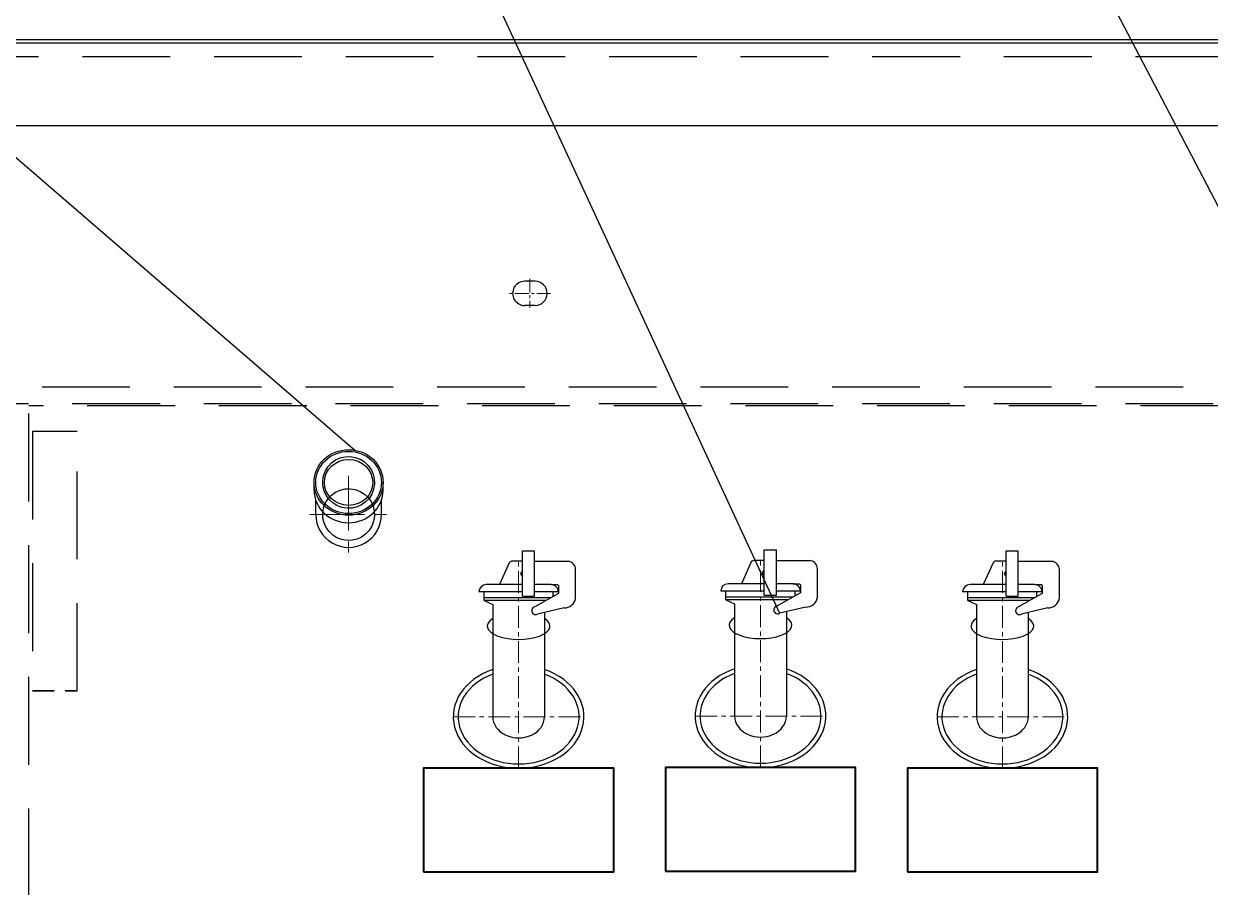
# Model space of a CAD drawing. Header units: millimetres. Extents: x -185079 to -2648, y 85916 to 249201.
# Drawn here: x -54306 to -53619, y 134092 to 134592 of the extents above; entities that cross this region are included whole.
import ezdxf

# ---------------------------------------------------------------- set-up
doc = ezdxf.new("R2010")
doc.units = ezdxf.units.MM
for name, pattern in [('CENTER', [50.800000000000004, 31.75, -6.35, 6.35, -6.35]), ('CENTERX2', [101.60000000000001, 63.5, -12.7, 12.7, -12.7]), ('DASHED', [19.049999999999997, 12.7, -6.35]), ('HIDDEN', [9.524999999999999, 6.35, -3.175])]:
    doc.linetypes.add(name, pattern=pattern)
for name, color, linetype in [('01粗实线', 7, 'Continuous'), ('1', 4, 'Continuous'), ('2', 3, 'Continuous'), ('3', 6, 'HIDDEN')]:
    doc.layers.add(name, color=color, linetype=linetype)
for name, color, linetype, lineweight in [('1粗实线', 4, 'Continuous', 40), ('2细线层', 4, 'Continuous', 35), ('2虚线层', 6, 'DASHED', 35), ('中心线', 1, 'CENTER', 20), ('点画线1', 4, 'CENTERX2', 20)]:
    doc.layers.add(name, color=color, linetype=linetype, lineweight=lineweight)

# ---------------------------------------------------------------- blocks, each defined once
blk = doc.blocks.new('G$C9A284C71')
at = {"layer": '01粗实线', "lineweight": -3, "ltscale": 2}
for p, q in [((2.169264683593838, 89.99216260478715), (-4.101348963793953, 89.99216260478715)), ((2.169264683593838, 69.88062198358239), (2.16926468359361, 96.14430086285574)), ((2.16926468359361, 96.14430086285574), (9.169264683593838, 96.1443008628703)), ((9.169264683594065, 69.88062198358239), (9.169264683593838, 96.1443008628703)), ((9.169264683594065, 89.9921626048017), (29.01517676826256, 89.9921626048017)), ((-5.391969074054032, 89.16642124883947), (-11.02776582023716, 76.55407755833585)), ((33.0080201156045, 68.56823326002632), (33.00802011560381, 85.32056755124358)), ((2.169264683594065, 76.55407755833585), (-18.73620840556669, 76.55407755833585)), ((18.73620840556305, 76.55407755833585), (9.169264683592928, 76.5540775583504)), ((18.73620840556305, 76.55407755833585), (22.58434515123918, 76.55407755833585)), ((23.07104660741402, 76.00744947795465), (22.58434515123918, 76.55407755833585)), ((23.07104660741447, 76.00744947795465), (23.07104660741493, 71.26776679859904)), ((2.16926468359452, 72.29028596391436), (-23.0000000000025, 72.29028596391436)), ((-20.00000000000273, 67.29028596391436), (-20.00000000000227, 72.29028596391436)), ((18.65384636571798, 68.7902859638998), (-20.0000000000025, 68.79028596391436)), ((2.169264683593838, 69.88062198358239), (9.169264683594065, 69.88062198358239)), ((22.99999999999864, 72.29028596391436), (9.169264683593155, 72.29028596391436)), ((23.07104660741493, 71.26776679859904), (9.392766639879483, 63.59601215380826)), ((20.00000000000045, 69.54530490054458), (19.99999999999864, 72.29028596391436)), ((15.9794360252838, 67.2902859638998), (-20.00000000000273, 67.29028596391436)), ((-20.00000000000273, 67.29028596391436), (-15.00000000000387, 64.90663858245534)), ((26.26735548123179, 63.06718676970922), (11.00525059957636, 59.45895773297525)), ((14.99999999999795, 67.29028596391436), (14.99999999999773, 66.74094840874022))]:
    blk.add_line(p, q, dxfattribs=at)
at = {"layer": '01粗实线', "lineweight": -3, "ltscale": 2, "extrusion": (0.004686129408433799, 0.017452214810484, 0.9998367168639968)}
for p, q in [((-15.00000000000387, 64.90663858245534), (-15.0000000000025, -2.91038304567337e-11)), ((14.99999999999704, 60.40338649248588), (14.99999999999704, -2.91038304567337e-11))]:
    blk.add_line(p, q, dxfattribs=at)
at = {"layer": '01粗实线', "lineweight": -3, "ltscale": 2}
for centre, radius, start, end in [((-3.95300900496386, 88.33883005435928), 1.659973874959624, 95.1269520873264, 150.0954382366883), ((27.86600384771737, 84.96780446755292), 5.154102549653126, 3.924572571742353, 77.11689012061515), ((2.169264683572464, 82.86537462816341), 1.074648337956887, 89.99999999986665, 270.0000000000485), ((2.169264683572464, 82.86537462816341), 0.5044262250346492, 90.00000000113637, 269.9999999994835), ((-18.7362084055826, 72.2902859638416), 4.263791594435949, 90.00000000006722, 180), ((18.7362084055419, 72.2902859638416), 4.263791594435948, 0, 90.00000000001528), ((9.891835473329593, 61.40775923492038), 2.244442143930944, 102.8475457288368, 299.7407646612097), ((26.49073972188467, 69.6737984233041), 6.610387133941243, 268.063439979962, 350.3722275918257)]:
    blk.add_arc(centre, radius, start, end, dxfattribs=at)
for centre, major_axis, ratio, start_param, end_param in [((-3.410605131648481e-12, 52.51342810064671), (-18.15172452120413, 3.570676848814458e-11), 0.424310158266377, 5.685015725608083, 10.02294754234141), ((0, 0), (-37.83186487605837, -5.721005310113659e-11), 0.7879439976051804, 5.120080552228023, 10.58788271571866), ((0, 0), (-35.00000000000746, -4.272935651139509e-11), 0.7798299186256988, 5.155300024457377, 10.55266324348982), ((-2.273736754432321e-12, -5.820766091346741e-11), (-14.99999999999985, 1.494926816884845e-11), 0.8145167231769154, 0, 3.141592653590984)]:
    blk.add_ellipse(centre, major_axis=major_axis, ratio=ratio, start_param=start_param, end_param=end_param, dxfattribs=at)

msp = doc.modelspace()

# ---------------------------------------------------------------- linework, layer by layer
at = {"layer": '1', "lineweight": -3, "ltscale": 3, "extrusion": (-0.004685415688226647, -0.01745240643729066, 0.9998367168639968)}
for p, q in [((-54010.13095465407, 134442.8146228399, 1791.88424962281), (-54016.13088877431, 134442.8146228399, 1791.85613284636)), ((-54010.12980967479, 134428.8167551077, 1791.639918615464), (-54016.12974379501, 134428.8167551077, 1791.611801839013))]:
    msp.add_line(p, q, dxfattribs=at)
at = {"layer": '1', "lineweight": -3, "ltscale": 2, "extrusion": (-0.004685415688226648, -0.01745240643729066, 0.9998367168639968)}
for p, q in [((-54138.07255288027, 134321.8219460841, 1789.172733935852), (-54138.07291273089, 134326.2212759427, 1789.249523681018)), ((-54098.07299207884, 134321.8219460841, 1789.360179112189), (-54098.07335192947, 134326.2212759427, 1789.436968857355)), ((-54137.0714025241, 134307.6241088129, 1788.929598614952), (-54137.07209448373, 134316.0836151383, 1789.077258225808))]:
    msp.add_line(p, q, dxfattribs=at)
at = {"layer": '1', "lineweight": -3, "ltscale": 2}
msp.add_line((-54099.07183431464, 134307.8020122622, 1789.110776814635), (-54099.0725117224, 134316.0836151383, 1789.255331143328), dxfattribs=at)
at = {"layer": '1', "color": 3, "lineweight": -3, "ltscale": 2, "extrusion": (-0.004685415688226648, -0.01745240643729063, 0.9998367168639968), "elevation": 1.311263986281119e-08}
msp.add_lwpolyline([(-89340.74435583597, 116693.2017122206), (-79605.60479144276, 119307.2036772036), (-77739.80294518075, 112358.532017356), (-87474.94250957393, 109744.530052373)], close=True, dxfattribs=at)
at = {"layer": '1', "lineweight": -3, "ltscale": 2, "extrusion": (-0.004685415688226648, -0.01745240643729063, 0.9998367168639968), "elevation": 1.311264075806094e-08}
msp.add_lwpolyline([(-87231.2481748564, 109916.2399077064), (-77857.25883072625, 112433.2686984296), (-79666.37327405855, 119170.8235395233), (-89040.36261818874, 116653.7947488001), (-87231.2481748564, 109916.2399077064)], dxfattribs=at)
at = {"layer": '1', "lineweight": -3, "ltscale": 2, "extrusion": (-0.004685415688226648, -0.01745240643729066, 0.9998367168639968)}
for centre in [(-87096.30185187061, 115713.8379771473, -301.6990633298255), (-87096.30185187061, 115713.8379771473, -301.6990633298255), (-87091.47838514959, 115695.8742868585, -301.6990633298265), (-87091.47838514959, 115695.8742868585, -301.6990633298265)]:
    msp.add_circle(centre, 15, dxfattribs=at)
at = {"layer": '1', "lineweight": -3, "ltscale": 3, "extrusion": (-0.004685415688226647, -0.01745240643729066, 0.9998367168639968)}
for centre, start, end in [((-87026.21566734015, 115845.9664779577, -301.6990633298383), 105.0300830919018, 285.0300830919551), ((-87020.42092853729, 115847.5224349645, -301.6990633298383), 285.0300830921319, 105.03008309184)]:
    msp.add_arc(centre, 6.999999999999988, start, end, dxfattribs=at)
at = {"layer": '1', "lineweight": -3, "ltscale": 2, "extrusion": (-0.004685415688226648, -0.01745240643729066, 0.9998367168639968)}
msp.add_arc((-87091.47838514959, 115695.8742868585, -301.6990633298265), 19, 195.0300830919028, 15.03008309198753, dxfattribs=at)
at = {"layer": '1', "lineweight": -3, "ltscale": 2, "extrusion": (-0.004685415688226651, -0.01745240643729068, 0.999836716863997)}
msp.add_ellipse((-54118.0731468821, 134326.3991793921, 1789.346351551349), major_axis=(-19.99978040070608, -5.280602479837536e-13, -0.09372258816867586), ratio=0.9474999999999907, dxfattribs=at)
at = {"layer": '1', "lineweight": -3, "ltscale": 2, "extrusion": (-0.004685415688226649, -0.01745240643729067, 0.999836716863997)}
msp.add_ellipse((-54118.0731468821, 134326.3991793921, 1789.346351551349), major_axis=(-18.99979138067077, -5.01657128450531e-13, -0.08903645876024205), ratio=0.9473684210526315, dxfattribs=at)
at = {"layer": '1', "lineweight": -3, "ltscale": 2, "extrusion": (-0.004685415688226649, -0.01745240643729067, 0.9998367168639969)}
msp.add_ellipse((-54118.0731468821, 134326.3991793921, 1789.346351551349), major_axis=(-13.99984628049425, -3.696421812066431e-13, -0.0656058117180731), ratio=0.9499999999999804, dxfattribs=at)
at = {"layer": '1', "lineweight": -3, "ltscale": 2, "extrusion": (-0.004685415688226651, -0.01745240643729068, 0.999836716863997)}
msp.add_ellipse((-54118.07278703147, 134321.9998495334, 1789.269561806183), major_axis=(-19.99978040070608, -5.280602479837536e-13, -0.09372258816867586), ratio=0.9474999999999907, start_param=0, end_param=3.141592653589793, dxfattribs=at)
at = {"layer": '1粗实线', "ltscale": 196.0217204553192, "extrusion": (-0.00468541568822663, -0.01745240643729067, 0.9998367168639968)}
for points, elevation in [([(-86995.91305380945, 115521.00425507), (-86889.6761757575, 115549.5301335276), (-86905.23574582527, 115607.4775215559), (-87011.47262387721, 115578.9516430983)], 453.9645152709209), ([(-86860.81513065717, 115557.7294488116), (-86754.57825260522, 115586.2553272692), (-86770.13782267299, 115644.2027152976), (-86876.37470072493, 115615.67683684)], 453.964515270919), ([(-86725.49190967722, 115593.6155820529), (-86619.25503162527, 115622.1414605105), (-86634.81460169304, 115680.0888485388), (-86741.05147974499, 115651.5629700812)], 453.9645152709211)]:
    msp.add_lwpolyline(points, close=True, dxfattribs=dict(at, elevation=elevation))
at = {"layer": '2', "extrusion": (-0.004685415688226634, -0.01745240643729067, 0.9998367168639968)}
for p, q in [((-53782.81040535423, 134807.8999367579, 1897.136263395506), (-53472.01202375066, 134212.3268578587, 1790.382749173929)), ((-54632.31161966002, 134792.0606356859, 1795.064777263434), (-54114.55016287474, 134345.0497610322, 1789.688411579606)), ((-54119.3404486258, 134792.0606356859, 1797.468652948165), (-53868.65850756309, 134250.6530159962, 2544.97997081545))]:
    msp.add_line(p, q, dxfattribs=at)
at = {"layer": '2细线层', "lineweight": -3, "ltscale": 3, "transparency": 33554687, "extrusion": (-0.004685415688226634, -0.01745240643729067, 0.9998367168639968)}
for p, q in [((-54615.13575783576, 134582.7476701101, 1791.491654937406), (-52611.15776168497, 134582.7476701101, 1800.882658271905)), ((-54613.13561622719, 134580.7479747198, 1791.466122766602), (-52613.15757615661, 134580.7479747199, 1800.838381583469)), ((-52611.15367247323, 134532.7552853524, 1800.010047531383), (-54615.131668624, 134532.7552853523, 1790.619044196882))]:
    msp.add_line(p, q, dxfattribs=at)
at = {"layer": '2虚线层', "extrusion": (-0.004685415688226634, -0.01745240643729067, 0.9998367168639968)}
msp.add_line((-54301.10826337171, 134205.8169670111, 1786.383822434417), (-54275.1085488508, 134205.8169670111, 1786.505661799036), dxfattribs=at)
at = {"layer": '3', "ltscale": 8, "transparency": 33554687, "extrusion": (-0.004685415688226634, -0.01745240643729067, 0.9998367168639968)}
for p, q in [((-54605.13570406695, 134580.7479747198, 1791.503611801869), (-52621.15748831689, 134580.7479747198, 1800.800892548201)), ((-52621.15683404302, 134572.7491931586, 1800.661274829717), (-54605.13504979309, 134572.7491931586, 1791.363994083385))]:
    msp.add_line(p, q, dxfattribs=at)
at = {"layer": '3', "ltscale": 8, "extrusion": (-0.004685415688226634, -0.01745240643729067, 0.9998367168639968)}
for p, q in [((-54371.62188330815, 134381.7901613588, 1789.125040117777), (-52855.63874991327, 134381.7901613586, 1796.229211265411)), ((-52855.63793308073, 134371.8040303291, 1796.054904613813), (-54371.62106647565, 134371.8040303293, 1788.950733466177)), ((-54275.12081648609, 134355.7941212845, 1789.123494020609), (-54301.12053100699, 134355.7941212845, 1789.00165465599)), ((-54301.12053100699, 134355.7941212845, 1789.00165465599), (-54301.10826337171, 134205.8169670111, 1786.383822434417)), ((-54275.1085488508, 134205.8169670111, 1786.505661799036), (-54275.12081648609, 134355.7941212845, 1789.123494020609))]:
    msp.add_line(p, q, dxfattribs=at)
at = {"layer": '3', "ltscale": 8}
for p in [(-52923.13699864982, 134370.791836713, 1795.720923685223), (-54303.06745219154, 133705.8003192764, 1777.646722437622)]:
    msp.add_line(p, (-54303.12184629856, 134370.7918367129, 1789.254065101585), dxfattribs=at)
at = {"layer": '中心线', "ltscale": 0.25, "extrusion": (-0.004685415688226647, -0.01745240643729066, 0.9998367168639968)}
for p, q in [((-54013.13103621214, 134444.2144096131, 1791.89462433532), (-54013.12966223703, 134427.4169683345, 1791.601427126503)), ((-54001.13048098409, 134435.8156889738, 1791.804259283812), (-54025.13021746496, 134435.8156889738, 1791.69179217801))]:
    msp.add_line(p, q, dxfattribs=at)
at = {"layer": '中心线'}
for p, q in [((-54118.07346584061, 134330.2985854032, 1789.41441518911), (-54118.06978555003, 134285.3054391211, 1788.629065522638)), ((-54140.57137864613, 134307.8020122621, 1788.916302444184), (-54095.57187274453, 134307.8020122622, 1789.127178267564))]:
    msp.add_line(p, q, dxfattribs=at)
at = {"layer": '点画线1', "color": 1, "ltscale": 0.2, "extrusion": (-0.00468541568822663, -0.01745240643729067, 0.9998367168639968)}
for p, q in [((-54019.65476386036, 134160.9639387301, 2542.706829190181), (-54019.66456173877, 134280.7472458253, 2544.797631635657)), ((-53879.65633658169, 134161.398263418, 2543.370468389747), (-53879.6661344601, 134281.1815705132, 2545.461270835223)), ((-53739.65783825047, 134160.96393873, 2544.018945424542), (-53739.66763612888, 134280.7472458253, 2546.109747870018)), ((-54057.48865128215, 134190.7687894627, 2543.049784068045), (-53981.82575231511, 134190.7687894629, 2543.40435409719)), ((-53917.49022400348, 134191.2031141507, 2543.713423267611), (-53841.82732503644, 134191.2031141508, 2544.067993296756)), ((-53777.49172567226, 134190.7687894627, 2544.361900302406), (-53701.82882670523, 134190.7687894628, 2544.716470331551))]:
    msp.add_line(p, q, dxfattribs=at)

# ---------------------------------------------------------------- block references
at = {"layer": '01粗实线', "lineweight": -3, "ltscale": 2, "extrusion": (-0.00468541568822663, -0.01745240643729065, 0.9998367168639968), "rotation": 15.03008309191154}
for p in [(-86966.08453994412, 115622.0041879657, 453.9645152709413), (-86830.98661679184, 115658.7293817074, 453.96451527094), (-86695.66339581188, 115694.6155149486, 453.9645152709422)]:
    msp.add_blockref('G$C9A284C71', p, dxfattribs=at)

doc.saveas('drawing.dxf')
